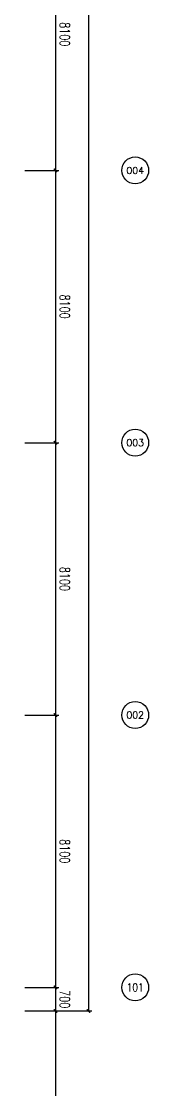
# Model space of a CAD drawing. Extents: x -474411 to 577939, y 0 to 1014176.
# Drawn here: x -125060 to -121275, y 738780 to 770554 of the extents above; entities that cross this region are included whole.
import ezdxf
from ezdxf.enums import TextEntityAlignment as Align

# ---------------------------------------------------------------- set-up
doc = ezdxf.new("R2010")
doc.units = 0
doc.header["$LTSCALE"] = 1000
doc.header["$MEASUREMENT"] = 0
doc.layers.get('Defpoints').update_dxf_attribs({"color": 210})
doc.layers.add('A-AXIS-D', color=1, linetype='Continuous')
doc.layers.add('PUB_TEXT', color=7, linetype='Continuous')
doc.styles.add('_TCH_AXIS', font='COMPLEX', dxfattribs={"bigfont": 'GBCBIG'})
doc.styles.add('_TCH_DIM_T3', font='SIMPLEX', dxfattribs={"width": 0.705882, "bigfont": 'GBCBIG'})
doc.styles.add('A-DIM_T3', font='SIMPLEX', dxfattribs={"width": 0.705882, "bigfont": 'GBCBIG'})
doc.dimstyles.new('_TCH_ARCH&&100', dxfattribs={"dimtxt": 297.5, "dimasz": 100, "dimexe": 100, "dimexo": 100, "dimgap": 126.25, "dimtad": 1, "dimdec": 0, "dimzin": 0, "dimdsep": 46, "dimtxsty": '_TCH_DIM_T3', "dimblk": 'ARCHTICK', "dimcen": 0.09, "dimclrt": 7, "dimazin": 2, "dimtfac": 1, "dimtdec": 0, "dimtix": 1, "dimtmove": 2, "dimatfit": 3, "dimfxl": 0, "dimtolj": 1, "dimtzin": 0, "dimarcsym": 0})
doc.dimstyles.new('A-DIM&&100', dxfattribs={"dimtxt": 297.5, "dimasz": 100, "dimexe": 100, "dimexo": 100, "dimgap": 126.25, "dimtad": 1, "dimdec": 0, "dimzin": 0, "dimdsep": 46, "dimtxsty": 'A-DIM_T3', "dimblk": 'ARCHTICK', "dimcen": 0.09, "dimclrt": 7, "dimazin": 2, "dimtfac": 1, "dimtdec": 0, "dimtix": 1, "dimtmove": 2, "dimatfit": 3, "dimfxl": 0, "dimtolj": 1, "dimtzin": 0, "dimarcsym": 0})

# ---------------------------------------------------------------- blocks, each defined once
blk = doc.blocks.new('_ArchTick')
at = {"color": 0, "linetype": 'ByBlock', "const_width": 0.4}
blk.add_lwpolyline([(-0.5, -0.5), (0.5, 0.5)], dxfattribs=at)
blk = doc.blocks.new('*D530')
at = {"layer": 'A-AXIS-D', "color": 0, "lineweight": -2}
for p, q in [((-124960, 774220), (-123944, 774220)), ((-124044, 774220), (-124044, 766120)), ((-124960, 766120), (-123944, 766120))]:
    blk.add_line(p, q, dxfattribs=at)
at = {"layer": 'Defpoints', "color": 0}
for p in [(-125060, 774220), (-125060, 766120), (-124044, 766120)]:
    blk.add_point(p, dxfattribs=at)
at = {"layer": 'A-AXIS-D', "color": 0, "lineweight": -2, "xscale": 100, "yscale": 100, "zscale": 100}
for p, rotation in [((-124044, 774220), 90), ((-124044, 766120), 270)]:
    blk.add_blockref('_ArchTick', p, dxfattribs=dict(at, rotation=rotation))
at = {"layer": 'A-AXIS-D', "color": 7, "insert": (-123769, 770170), "char_height": 297.5, "attachment_point": 5, "rotation": 270, "style": 'A-DIM_T3'}
blk.add_mtext('\\A1;8100', dxfattribs=at)
blk = doc.blocks.new('*D531')
at = {"layer": 'A-AXIS-D', "color": 0, "lineweight": -2}
for p, q in [((-124960, 766120), (-123944, 766120)), ((-124044, 766120), (-124044, 758020)), ((-124960, 758020), (-123944, 758020))]:
    blk.add_line(p, q, dxfattribs=at)
at = {"layer": 'Defpoints', "color": 0}
for p in [(-125060, 766120), (-125060, 758020), (-124044, 758020)]:
    blk.add_point(p, dxfattribs=at)
at = {"layer": 'A-AXIS-D', "color": 0, "lineweight": -2, "xscale": 100, "yscale": 100, "zscale": 100}
for p, rotation in [((-124044, 766120), 90), ((-124044, 758020), 270)]:
    blk.add_blockref('_ArchTick', p, dxfattribs=dict(at, rotation=rotation))
at = {"layer": 'A-AXIS-D', "color": 7, "insert": (-123769, 762070), "char_height": 297.5, "attachment_point": 5, "rotation": 270, "style": 'A-DIM_T3'}
blk.add_mtext('\\A1;8100', dxfattribs=at)
blk = doc.blocks.new('*D532')
at = {"layer": 'A-AXIS-D', "color": 0, "lineweight": -2}
for p, q in [((-124960, 758020), (-123944, 758020)), ((-124044, 758020), (-124044, 749920)), ((-124960, 749920), (-123944, 749920))]:
    blk.add_line(p, q, dxfattribs=at)
at = {"layer": 'Defpoints', "color": 0}
for p in [(-125060, 758020), (-125060, 749920), (-124044, 749920)]:
    blk.add_point(p, dxfattribs=at)
at = {"layer": 'A-AXIS-D', "color": 0, "lineweight": -2, "xscale": 100, "yscale": 100, "zscale": 100}
for p, rotation in [((-124044, 758020), 90), ((-124044, 749920), 270)]:
    blk.add_blockref('_ArchTick', p, dxfattribs=dict(at, rotation=rotation))
at = {"layer": 'A-AXIS-D', "color": 7, "insert": (-123769, 753970), "char_height": 297.5, "attachment_point": 5, "rotation": 270, "style": 'A-DIM_T3'}
blk.add_mtext('\\A1;8100', dxfattribs=at)
blk = doc.blocks.new('*D533')
at = {"layer": 'A-AXIS-D', "color": 0, "lineweight": -2}
for p, q in [((-124960, 749920), (-123944, 749920)), ((-124044, 749920), (-124044, 741820)), ((-124960, 741820), (-123944, 741820))]:
    blk.add_line(p, q, dxfattribs=at)
at = {"layer": 'Defpoints', "color": 0}
for p in [(-125060, 749920), (-125060, 741820), (-124044, 741820)]:
    blk.add_point(p, dxfattribs=at)
at = {"layer": 'A-AXIS-D', "color": 0, "lineweight": -2, "xscale": 100, "yscale": 100, "zscale": 100}
for p, rotation in [((-124044, 749920), 90), ((-124044, 741820), 270)]:
    blk.add_blockref('_ArchTick', p, dxfattribs=dict(at, rotation=rotation))
at = {"layer": 'A-AXIS-D', "color": 7, "insert": (-123769, 745870), "char_height": 297.5, "attachment_point": 5, "rotation": 270, "style": 'A-DIM_T3'}
blk.add_mtext('\\A1;8100', dxfattribs=at)
blk = doc.blocks.new('*D534')
at = {"layer": 'A-AXIS-D', "color": 0, "lineweight": -2}
for p, q in [((-124960, 741820), (-123944, 741820)), ((-124044, 741820), (-124044, 741120)), ((-124960, 741120), (-123944, 741120))]:
    blk.add_line(p, q, dxfattribs=at)
at = {"layer": 'Defpoints', "color": 0}
for p in [(-125060, 741820), (-125060, 741120), (-124044, 741120)]:
    blk.add_point(p, dxfattribs=at)
at = {"layer": 'A-AXIS-D', "color": 0, "lineweight": -2, "xscale": 100, "yscale": 100, "zscale": 100}
for p, rotation in [((-124044, 741820), 90), ((-124044, 741120), 270)]:
    blk.add_blockref('_ArchTick', p, dxfattribs=dict(at, rotation=rotation))
at = {"layer": 'A-AXIS-D', "color": 7, "insert": (-123769, 741470), "char_height": 297.5, "attachment_point": 5, "rotation": 270, "style": 'A-DIM_T3'}
blk.add_mtext('\\A1;700', dxfattribs=at)
blk = doc.blocks.new('*D535')
at = {"layer": 'A-AXIS-D', "color": 0, "lineweight": -2}
for p, q in [((-124960, 741120), (-123944, 741120)), ((-124044, 741120), (-124044, 723220)), ((-124960, 723220), (-123944, 723220))]:
    blk.add_line(p, q, dxfattribs=at)
at = {"layer": 'Defpoints', "color": 0}
for p in [(-125060, 741120), (-125060, 723220), (-124044, 723220)]:
    blk.add_point(p, dxfattribs=at)
at = {"layer": 'A-AXIS-D', "color": 0, "lineweight": -2, "xscale": 100, "yscale": 100, "zscale": 100}
for p, rotation in [((-124044, 741120), 90), ((-124044, 723220), 270)]:
    blk.add_blockref('_ArchTick', p, dxfattribs=dict(at, rotation=rotation))
at = {"layer": 'A-AXIS-D', "color": 7, "insert": (-123769, 732170), "char_height": 297.5, "attachment_point": 5, "rotation": 270, "style": 'A-DIM_T3'}
blk.add_mtext('\\A1;17900', dxfattribs=at)
blk = doc.blocks.new('*D627')
at = {"layer": 'A-AXIS-D', "color": 0, "lineweight": -2}
for p, q in [((-124860, 832520), (-122965, 832520)), ((-123065, 832520), (-123065, 741120)), ((-124860, 741120), (-122965, 741120))]:
    blk.add_line(p, q, dxfattribs=at)
at = {"layer": 'Defpoints', "color": 0}
for p in [(-124960, 832520), (-124960, 741120), (-123065, 741120)]:
    blk.add_point(p, dxfattribs=at)
at = {"layer": 'A-AXIS-D', "color": 0, "lineweight": -2, "xscale": 100, "yscale": 100, "zscale": 100}
for p, rotation in [((-123065, 832520), 90), ((-123065, 741120), 270)]:
    blk.add_blockref('_ArchTick', p, dxfattribs=dict(at, rotation=rotation))
at = {"layer": 'A-AXIS-D', "color": 7, "insert": (-122790, 786820), "char_height": 297.5, "attachment_point": 5, "rotation": 270, "style": '_TCH_DIM_T3'}
blk.add_mtext('\\A1;91400', dxfattribs=at)

msp = doc.modelspace()

# ---------------------------------------------------------------- linework, layer by layer
at = {"layer": 'A-AXIS-D', "color": 8}
for centre in [(-121674.9, 766121.1), (-121674.9, 758021.1), (-121674.9, 749921.1), (-121674.9, 741821.1)]:
    msp.add_circle(centre, 400, dxfattribs=at)

# ---------------------------------------------------------------- texts
at = {"layer": 'PUB_TEXT', "color": 8, "style": '_TCH_AXIS'}
for s, height, p, p2 in [('004', 196.63, (-121937.1, 766022.8), (-121412.7, 766022.8)), ('003', 202.97, (-121935.9, 757919.6), (-121413.9, 757919.6)), ('002', 202.97, (-121935.9, 749819.6), (-121413.9, 749819.6)), ('101', 241.21, (-121927.6, 741700.5), (-121422.2, 741700.5))]:
    msp.add_text(s, height=height, dxfattribs=at).set_placement(p, p2, align=Align.FIT)

# ---------------------------------------------------------------- dimensions: what is measured, and where the dimension line sits
at = {"layer": 'A-AXIS-D', "color": 8}
for base, p1, p2, dimstyle, picture, middle in [((-123064.5, 741120), (-124960, 832520), (-124960, 741120), '_TCH_ARCH&&100', '*D627', (-122789.5, 786820)), ((-124044.2, 766120), (-125060, 774220), (-125060, 766120), 'A-DIM&&100', '*D530', (-123769.2, 770170)), ((-124044.2, 758020), (-125060, 766120), (-125060, 758020), 'A-DIM&&100', '*D531', (-123769.2, 762070)), ((-124044.2, 749920), (-125060, 758020), (-125060, 749920), 'A-DIM&&100', '*D532', (-123769.2, 753970)), ((-124044.2, 741820), (-125060, 749920), (-125060, 741820), 'A-DIM&&100', '*D533', (-123769.2, 745870)), ((-124044.2, 741120), (-125060, 741820), (-125060, 741120), 'A-DIM&&100', '*D534', (-123769.2, 741470)), ((-124044.2, 723220), (-125060, 741120), (-125060, 723220), 'A-DIM&&100', '*D535', (-123769.2, 732170))]:
    dim = msp.add_linear_dim(base=base, p1=p1, p2=p2, angle=270, dimstyle=dimstyle, override={"dimgap": 0}, dxfattribs=at)
    dim.commit()
    dim.dimension.update_dxf_attribs({"geometry": picture, "text_midpoint": middle, "dimtype": 161, "text_rotation": 270})

doc.saveas('drawing.dxf')
